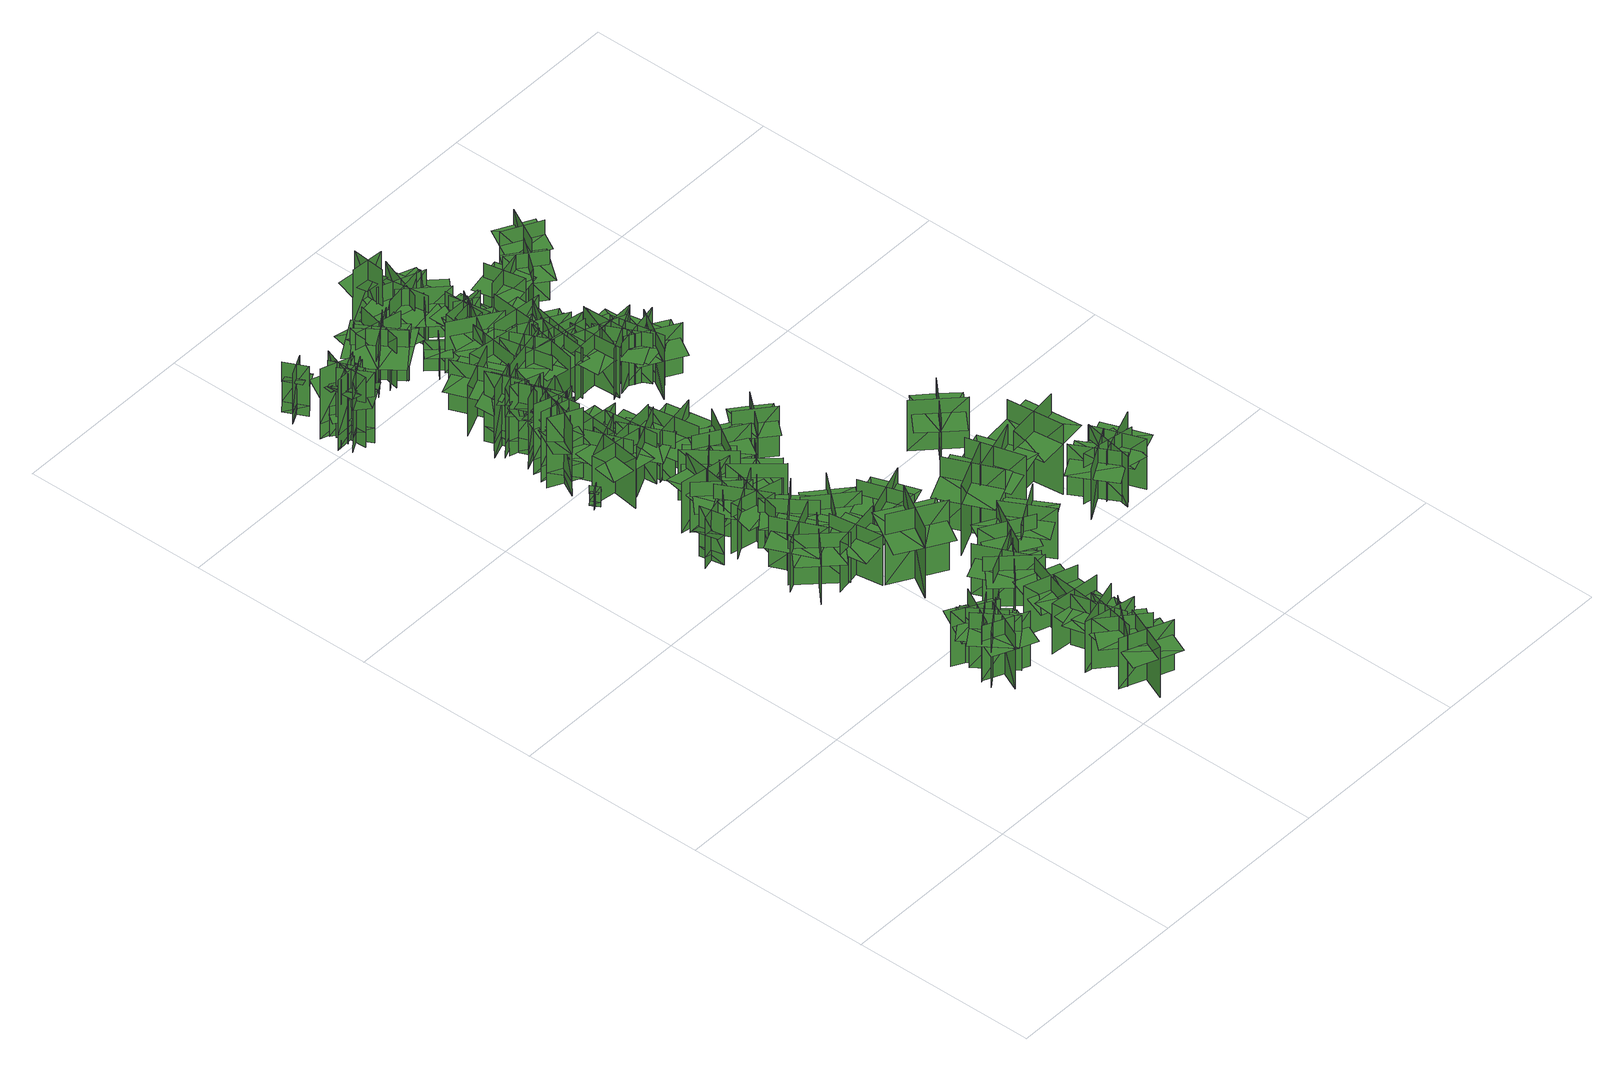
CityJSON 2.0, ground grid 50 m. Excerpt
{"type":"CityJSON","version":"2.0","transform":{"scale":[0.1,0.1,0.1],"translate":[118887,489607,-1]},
"CityObjects":{
"tree1":{"type":"SolitaryVegetationObject","geometry":[{"type":"MultiSurface","lod":"1","boundaries":[[[0,1,2]],[[0,2,3]],[[4,5,6]],[[4,6,7]],[[8,9,10]],[[8,10,11]],[[8,11,12]],[[8,12,13]]]}]},
"tree2":{"type":"SolitaryVegetationObject","geometry":[{"type":"MultiSurface","lod":"1","boundaries":[[[14,15,16]],[[14,16,17]],[[18,19,20]],[[18,20,21]],[[22,23,24]],[[22,24,25]],[[22,25,26]],[[22,26,27]]]}]},
"tree3":{"type":"SolitaryVegetationObject","geometry":[{"type":"MultiSurface","lod":"1","boundaries":[[[28,29,30]],[[28,30,31]],[[32,33,34]],[[32,34,35]],[[36,37,38]],[[36,38,39]],[[36,39,40]],[[36,40,41]]]}]},
"tree4":{"type":"SolitaryVegetationObject","geometry":[{"type":"MultiSurface","lod":"1","boundaries":[[[42,43,44]],[[42,44,45]],[[46,47,48]],[[46,48,49]],[[50,51,52]],[[50,52,53]],[[50,53,54]],[[50,54,55]]]}]},
"tree5":{"type":"SolitaryVegetationObject","geometry":[{"type":"MultiSurface","lod":"1","boundaries":[[[56,57,58]],[[56,58,59]],[[60,61,62]],[[60,62,63]],[[64,65,61]],[[64,61,60]],[[66,67,57]],[[66,57,56]],[[68,69,70]],[[68,70,71]],[[72,73,74]],[[72,74,75]]]}]},
"tree6":{"type":"SolitaryVegetationObject","geometry":[{"type":"MultiSurface","lod":"1","boundaries":[[[76,77,78]],[[76,78,79]],[[80,81,82]],[[80,82,83]],[[84,85,86]],[[84,86,87]],[[84,87,88]],[[84,88,89]]]}]},
"tree7":{"type":"SolitaryVegetationObject","geometry":[{"type":"MultiSurface","lod":"1","boundaries":[[[90,91,92]],[[90,92,93]],[[94,95,96]],[[94,96,97]],[[98,99,100]],[[98,100,101]],[[98,101,102]],[[98,102,103]]]}]},
"tree8":{"type":"SolitaryVegetationObject","geometry":[{"type":"MultiSurface","lod":"1","boundaries":[[[104,105,106]],[[104,106,107]],[[108,109,110]],[[108,110,111]],[[112,113,114]],[[112,114,115]],[[112,115,116]],[[112,116,117]]]}]},
"tree9":{"type":"SolitaryVegetationObject","geometry":[{"type":"MultiSurface","lod":"1","boundaries":[[[118,119,120]],[[118,120,121]],[[122,123,124]],[[122,124,125]],[[126,127,128]],[[126,128,129]],[[126,129,130]],[[126,130,131]]]}]},
"tree10":{"type":"SolitaryVegetationObject","geometry":[{"type":"MultiSurface","lod":"1","boundaries":[[[132,133,134]],[[132,134,135]],[[136,137,138]],[[136,138,139]],[[140,141,137]],[[140,137,136]],[[142,143,133]],[[142,133,132]],[[144,145,146]],[[144,146,147]],[[148,149,150]],[[148,150,151]]]}]},
"tree11":{"type":"SolitaryVegetationObject","geometry":[{"type":"MultiSurface","lod":"1","boundaries":[[[152,153,154]],[[152,154,155]],[[156,157,158]],[[156,158,159]],[[160,161,157]],[[160,157,156]],[[162,163,153]],[[162,153,152]],[[164,165,166]],[[164,166,167]],[[168,169,170]],[[168,170,171]]]}]},
"tree12":{"type":"SolitaryVegetationObject","geometry":[{"type":"MultiSurface","lod":"1","boundaries":[[[172,173,174]],[[172,174,175]],[[176,177,178]],[[176,178,179]],[[180,181,182]],[[180,182,183]],[[180,183,184]],[[180,184,185]]]}]},
"tree13":{"type":"SolitaryVegetationObject","geometry":[{"type":"MultiSurface","lod":"1","boundaries":[[[186,187,188]],[[186,188,189]],[[190,191,192]],[[190,192,193]],[[194,195,191]],[[194,191,190]],[[196,197,187]],[[196,187,186]],[[198,199,200]],[[198,200,201]],[[202,203,204]],[[202,204,205]]]}]},
"tree14":{"type":"SolitaryVegetationObject","geometry":[{"type":"MultiSurface","lod":"1","boundaries":[[[206,207,208]],[[206,208,209]],[[210,211,212]],[[210,212,213]],[[214,215,216]],[[214,216,217]],[[214,217,218]],[[214,218,219]]]}]},
"tree15":{"type":"SolitaryVegetationObject","geometry":[{"type":"MultiSurface","lod":"1","boundaries":[[[220,221,222]],[[220,222,223]],[[224,225,226]],[[224,226,227]],[[228,229,230]],[[228,230,231]],[[228,231,232]],[[228,232,233]]]}]},
"tree16":{"type":"SolitaryVegetationObject","geometry":[{"type":"MultiSurface","lod":"1","boundaries":[[[234,235,236]],[[234,236,237]],[[238,239,240]],[[238,240,241]],[[242,243,239]],[[242,239,238]],[[244,245,235]],[[244,235,234]],[[246,247,248]],[[246,248,249]],[[250,251,252]],[[250,252,253]]]}]},
"tree17":{"type":"SolitaryVegetationObject","geometry":[{"type":"MultiSurface","lod":"1","boundaries":[[[254,255,256]],[[254,256,257]],[[258,259,260]],[[258,260,261]],[[262,263,259]],[[262,259,258]],[[264,265,255]],[[264,255,254]],[[266,267,268]],[[266,268,269]],[[270,271,272]],[[270,272,273]]]}]},
"tree18":{"type":"SolitaryVegetationObject","geometry":[{"type":"MultiSurface","lod":"1","boundaries":[[[274,275,276]],[[274,276,277]],[[278,279,280]],[[278,280,281]],[[282,283,284]],[[282,284,285]],[[282,285,286]],[[282,286,287]]]}]},
"tree19":{"type":"SolitaryVegetationObject","geometry":[{"type":"MultiSurface","lod":"1","boundaries":[[[288,289,290]],[[288,290,291]],[[292,293,294]],[[292,294,295]],[[296,297,293]],[[296,293,292]],[[298,299,289]],[[298,289,288]],[[300,301,302]],[[300,302,303]],[[304,305,306]],[[304,306,307]]]}]},
"tree20":{"type":"SolitaryVegetationObject","geometry":[{"type":"MultiSurface","lod":"1","boundaries":[[[308,309,310]],[[308,310,311]],[[312,313,314]],[[312,314,315]],[[316,317,318]],[[316,318,319]],[[316,319,320]],[[316,320,321]]]}]},
"tree21":{"type":"SolitaryVegetationObject","geometry":[{"type":"MultiSurface","lod":"1","boundaries":[[[322,323,324]],[[322,324,325]],[[326,327,328]],[[326,328,329]],[[330,331,327]],[[330,327,326]],[[332,333,323]],[[332,323,322]],[[334,335,336]],[[334,336,337]],[[338,339,340]],[[338,340,341]]]}]},
"tree22":{"type":"SolitaryVegetationObject","geometry":[{"type":"MultiSurface","lod":"1","boundaries":[[[342,343,344]],[[342,344,345]],[[346,347,348]],[[346,348,349]],[[350,351,352]],[[350,352,353]],[[350,353,354]],[[350,354,355]]]}]},
"tree23":{"type":"SolitaryVegetationObject","geometry":[{"type":"MultiSurface","lod":"1","boundaries":[[[356,357,358]],[[356,358,359]],[[360,361,362]],[[360,362,363]],[[364,365,366]],[[364,366,367]],[[364,367,368]],[[364,368,369]]]}]},
"tree24":{"type":"SolitaryVegetationObject","geometry":[{"type":"MultiSurface","lod":"1","boundaries":[[[370,371,372]],[[370,372,373]],[[374,375,376]],[[374,376,377]],[[378,379,380]],[[378,380,381]],[[378,381,382]],[[378,382,383]]]}]},
"tree25":{"type":"SolitaryVegetationObject","geometry":[{"type":"MultiSurface","lod":"1","boundaries":[[[384,385,386]],[[384,386,387]],[[388,389,390]],[[388,390,391]],[[392,393,394]],[[392,394,395]],[[392,395,396]],[[392,396,397]]]}]},
"tree26":{"type":"SolitaryVegetationObject","geometry":[{"type":"MultiSurface","lod":"1","boundaries":[[[398,399,400]],[[398,400,401]],[[402,403,404]],[[402,404,405]],[[406,407,408]],[[406,408,409]],[[406,409,410]],[[406,410,411]]]}]},
"tree27":{"type":"SolitaryVegetationObject","geometry":[{"type":"MultiSurface","lod":"1","boundaries":[[[412,413,414]],[[412,414,415]],[[416,417,418]],[[416,418,419]],[[420,421,417]],[[420,417,416]],[[422,423,413]],[[422,413,412]],[[424,425,426]],[[424,426,427]],[[428,429,430]],[[428,430,431]]]}]},
"tree28":{"type":"SolitaryVegetationObject","geometry":[{"type":"MultiSurface","lod":"1","boundaries":[[[432,433,434]],[[432,434,435]],[[436,437,438]],[[436,438,439]],[[440,441,442]],[[440,442,443]],[[440,443,444]],[[440,444,445]]]}]},
"tree29":{"type":"SolitaryVegetationObject","geometry":[{"type":"MultiSurface","lod":"1","boundaries":[[[446,447,448]],[[446,448,449]],[[450,451,452]],[[450,452,453]],[[454,455,456]],[[454,456,457]],[[454,457,458]],[[454,458,459]]]}]},
"tree30":{"type":"SolitaryVegetationObject","geometry":[{"type":"MultiSurface","lod":"1","boundaries":[[[460,461,462]],[[460,462,463]],[[464,465,466]],[[464,466,467]],[[468,469,470]],[[468,470,471]],[[468,471,472]],[[468,472,473]]]}]},
"tree31":{"type":"SolitaryVegetationObject","geometry":[{"type":"MultiSurface","lod":"1","boundaries":[[[474,475,476]],[[474,476,477]],[[478,479,480]],[[478,480,481]],[[482,483,479]],[[482,479,478]],[[484,485,475]],[[484,475,474]],[[486,487,488]],[[486,488,489]],[[490,491,492]],[[490,492,493]]]}]},
"tree32":{"type":"SolitaryVegetationObject","geometry":[{"type":"MultiSurface","lod":"1","boundaries":[[[494,495,496]],[[494,496,497]],[[498,499,500]],[[498,500,501]],[[502,503,504]],[[502,504,505]],[[502,505,506]],[[502,506,507]]]}]},
"tree33":{"type":"SolitaryVegetationObject","geometry":[{"type":"MultiSurface","lod":"1","boundaries":[[[508,509,510]],[[508,510,511]],[[512,513,514]],[[512,514,515]],[[516,517,518]],[[516,518,519]],[[516,519,520]],[[516,520,521]]]}]},
"tree34":{"type":"SolitaryVegetationObject","geometry":[{"type":"MultiSurface","lod":"1","boundaries":[[[522,523,524]],[[522,524,525]],[[526,527,528]],[[526,528,529]],[[530,531,532]],[[530,532,533]],[[530,533,534]],[[530,534,535]]]}]},
"tree35":{"type":"SolitaryVegetationObject","geometry":[{"type":"MultiSurface","lod":"1","boundaries":[[[536,537,538]],[[536,538,539]],[[540,541,542]],[[540,542,543]],[[544,545,546]],[[544,546,547]],[[544,547,548]],[[544,548,549]]]}]},
"tree36":{"type":"SolitaryVegetationObject","geometry":[{"type":"MultiSurface","lod":"1","boundaries":[[[550,551,552]],[[550,552,553]],[[554,555,556]],[[554,556,557]],[[558,559,555]],[[558,555,554]],[[560,561,551]],[[560,551,550]],[[562,563,564]],[[562,564,565]],[[566,567,568]],[[566,568,569]]]}]},
"tree37":{"type":"SolitaryVegetationObject","geometry":[{"type":"MultiSurface","lod":"1","boundaries":[[[570,571,572]],[[570,572,573]],[[574,575,576]],[[574,576,577]],[[578,579,575]],[[578,575,574]],[[580,581,571]],[[580,571,570]],[[582,583,584]],[[582,584,585]],[[586,587,588]],[[586,588,589]]]}]},
"tree38":{"type":"SolitaryVegetationObject","geometry":[{"type":"MultiSurface","lod":"1","boundaries":[[[590,591,592]],[[590,592,593]],[[594,595,596]],[[594,596,597]],[[598,599,600]],[[598,600,601]],[[598,601,602]],[[598,602,603]]]}]},
"tree39":{"type":"SolitaryVegetationObject","geometry":[{"type":"MultiSurface","lod":"1","boundaries":[[[604,605,606]],[[604,606,607]],[[608,609,610]],[[608,610,611]],[[612,613,609]],[[612,609,608]],[[614,615,605]],[[614,605,604]],[[616,617,618]],[[616,618,619]],[[620,621,622]],[[620,622,623]]]}]},
"tree40":{"type":"SolitaryVegetationObject","geometry":[{"type":"MultiSurface","lod":"1","boundaries":[[[624,625,626]],[[624,626,627]],[[628,629,630]],[[628,630,631]],[[632,633,629]],[[632,629,628]],[[634,635,625]],[[634,625,624]],[[636,637,638]],[[636,638,639]],[[640,641,642]],[[640,642,643]]]}]},
"tree41":{"type":"SolitaryVegetationObject","geometry":[{"type":"MultiSurface","lod":"1","boundaries":[[[644,645,646]],[[644,646,647]],[[648,649,650]],[[648,650,651]],[[652,653,649]],[[652,649,648]],[[654,655,645]],[[654,645,644]],[[656,657,658]],[[656,658,659]],[[660,661,662]],[[660,662,663]]]}]},
"tree42":{"type":"SolitaryVegetationObject","geometry":[{"type":"MultiSurface","lod":"1","boundaries":[[[664,665,666]],[[664,666,667]],[[668,669,670]],[[668,670,671]],[[672,673,669]],[[672,669,668]],[[674,675,665]],[[674,665,664]],[[676,677,678]],[[676,678,679]],[[680,681,682]],[[680,682,683]]]}]},
"tree43":{"type":"SolitaryVegetationObject","geometry":[{"type":"MultiSurface","lod":"1","boundaries":[[[684,685,686]],[[684,686,687]],[[688,689,690]],[[688,690,691]],[[692,693,689]],[[692,689,688]],[[694,695,685]],[[694,685,684]],[[696,697,698]],[[696,698,699]],[[700,701,702]],[[700,702,703]]]}]},
"tree44":{"type":"SolitaryVegetationObject","geometry":[{"type":"MultiSurface","lod":"1","boundaries":[[[704,705,706]],[[704,706,707]],[[708,709,710]],[[708,710,711]],[[712,713,714]],[[712,714,715]],[[712,715,716]],[[712,716,717]]]}]},
"tree45":{"type":"SolitaryVegetationObject","geometry":[{"type":"MultiSurface","lod":"1","boundaries":[[[718,719,720]],[[718,720,721]],[[722,723,724]],[[722,724,725]],[[726,727,728]],[[726,728,729]],[[726,729,730]],[[726,730,731]]]}]},
"tree46":{"type":"SolitaryVegetationObject","geometry":[{"type":"MultiSurface","lod":"1","boundaries":[[[732,733,734]],[[732,734,735]],[[736,737,738]],[[736,738,739]],[[740,741,742]],[[740,742,743]],[[740,743,744]],[[740,744,745]]]}]},
"tree47":{"type":"SolitaryVegetationObject","geometry":[{"type":"MultiSurface","lod":"1","boundaries":[[[746,747,748]],[[746,748,749]],[[750,751,752]],[[750,752,753]],[[754,755,756]],[[754,756,757]],[[754,757,758]],[[754,758,759]]]}]},
"tree48":{"type":"SolitaryVegetationObject","geometry":[{"type":"MultiSurface","lod":"1","boundaries":[[[760,761,762]],[[760,762,763]],[[764,765,766]],[[764,766,767]],[[768,769,770]],[[768,770,771]],[[768,771,772]],[[768,772,773]]]}]},
"tree49":{"type":"SolitaryVegetationObject","geometry":[{"type":"MultiSurface","lod":"1","boundaries":[[[774,775,776]],[[774,776,777]],[[778,779,780]],[[778,780,781]],[[782,783,784]],[[782,784,785]],[[782,785,786]],[[782,786,787]]]}]},
"tree50":{"type":"SolitaryVegetationObject","geometry":[{"type":"MultiSurface","lod":"1","boundaries":[[[788,789,790]],[[788,790,791]],[[792,793,794]],[[792,794,795]],[[796,797,798]],[[796,798,799]],[[796,799,800]],[[796,800,801]]]}]},
"tree51":{"type":"SolitaryVegetationObject","geometry":[{"type":"MultiSurface","lod":"1","boundaries":[[[802,803,804]],[[802,804,805]],[[806,807,808]],[[806,808,809]],[[810,811,812]],[[810,812,813]],[[810,813,814]],[[810,814,815]]]}]},
"tree52":{"type":"SolitaryVegetationObject","geometry":[{"type":"MultiSurface","lod":"1","boundaries":[[[816,817,818]],[[816,818,819]],[[820,821,822]],[[820,822,823]],[[824,825,826]],[[824,826,827]],[[824,827,828]],[[824,828,829]]]}]},
"tree53":{"type":"SolitaryVegetationObject","geometry":[{"type":"MultiSurface","lod":"1","boundaries":[[[830,831,832]],[[830,832,833]],[[834,835,836]],[[834,836,837]],[[838,839,840]],[[838,840,841]],[[838,841,842]],[[838,842,843]]]}]},
"tree54":{"type":"SolitaryVegetationObject","geometry":[{"type":"MultiSurface","lod":"1","boundaries":[[[844,845,846]],[[844,846,847]],[[848,849,850]],[[848,850,851]],[[852,853,854]],[[852,854,855]],[[852,855,856]],[[852,856,857]]]}]},
"tree55":{"type":"SolitaryVegetationObject","geometry":[{"type":"MultiSurface","lod":"1","boundaries":[[[858,859,860]],[[858,860,861]],[[862,863,864]],[[862,864,865]],[[866,867,868]],[[866,868,869]],[[866,869,870]],[[866,870,871]]]}]},
"tree56":{"type":"SolitaryVegetationObject","geometry":[{"type":"MultiSurface","lod":"1","boundaries":[[[872,873,874]],[[872,874,875]],[[876,877,878]],[[876,878,879]],[[880,881,882]],[[880,882,883]],[[880,883,884]],[[880,884,885]]]}]},
"tree57":{"type":"SolitaryVegetationObject","geometry":[{"type":"MultiSurface","lod":"1","boundaries":[[[886,887,888]],[[886,888,889]],[[890,891,892]],[[890,892,893]],[[894,895,896]],[[894,896,897]],[[894,897,898]],[[894,898,899]]]}]},
"tree58":{"type":"SolitaryVegetationObject","geometry":[{"type":"MultiSurface","lod":"1","boundaries":[[[900,901,902]],[[900,902,903]],[[904,905,906]],[[904,906,907]],[[908,909,910]],[[908,910,911]],[[908,911,912]],[[908,912,913]]]}]},
"tree59":{"type":"SolitaryVegetationObject","geometry":[{"type":"MultiSurface","lod":"1","boundaries":[[[914,915,916]],[[914,916,917]],[[918,919,920]],[[918,920,921]],[[922,923,924]],[[922,924,925]],[[922,925,926]],[[922,926,927]]]}]},
"tree60":{"type":"SolitaryVegetationObject","geometry":[{"type":"MultiSurface","lod":"1","boundaries":[[[928,929,930]],[[928,930,931]],[[932,933,934]],[[932,934,935]],[[936,937,938]],[[936,938,939]],[[936,939,940]],[[936,940,941]]]}]},
"tree61":{"type":"SolitaryVegetationObject","geometry":[{"type":"MultiSurface","lod":"1","boundaries":[[[942,943,944]],[[942,944,945]],[[946,947,948]],[[946,948,949]],[[950,951,952]],[[950,952,953]],[[950,953,954]],[[950,954,955]]]}]},
"tree62":{"type":"SolitaryVegetationObject","geometry":[{"type":"MultiSurface","lod":"1","boundaries":[[[956,957,958]],[[956,958,959]],[[960,961,962]],[[960,962,963]],[[964,965,966]],[[964,966,967]],[[964,967,968]],[[964,968,969]]]}]},
"tree63":{"type":"SolitaryVegetationObject","geometry":[{"type":"MultiSurface","lod":"1","boundaries":[[[970,971,972]],[[970,972,973]],[[974,975,976]],[[974,976,977]],[[978,979,980]],[[978,980,981]],[[978,981,982]],[[978,982,983]]]}]},
"tree64":{"type":"SolitaryVegetationObject","geometry":[{"type":"MultiSurface","lod":"1","boundaries":[[[984,985,986]],[[984,986,987]],[[988,989,990]],[[988,990,991]],[[992,993,994]],[[992,994,995]],[[992,995,996]],[[992,996,997]]]}]},
"tree65":{"type":"SolitaryVegetationObject","geometry":[{"type":"MultiSurface","lod":"1","boundaries":[[[998,999,1000]],[[998,1000,1001]],[[1002,1003,1004]],[[1002,1004,1005]],[[1006,1007,1008]],[[1006,1008,1009]],[[1006,1009,1010]],[[1006,1010,1011]]]}]},
"tree66":{"type":"SolitaryVegetationObject","geometry":[{"type":"MultiSurface","lod":"1","boundaries":[[[1012,1013,1014]],[[1012,1014,1015]],[[1016,1017,1018]],[[1016,1018,1019]],[[1020,1021,1022]],[[1020,1022,1023]],[[1020,1023,1024]],[[1020,1024,1025]]]}]},
"tree67":{"type":"SolitaryVegetationObject","geometry":[{"type":"MultiSurface","lod":"1","boundaries":[[[1026,1027,1028]],[[1026,1028,1029]],[[1030,1031,1032]],[[1030,1032,1033]],[[1034,1035,1031]],[[1034,1031,1030]],[[1036,1037,1027]],[[1036,1027,1026]],[[1038,1039,1040]],[[1038,1040,1041]],[[1042,1043,1044]],[[1042,1044,1045]]]}]},
"tree68":{"type":"SolitaryVegetationObject","geometry":[{"type":"MultiSurface","lod":"1","boundaries":[[[1046,1047,1048]],[[1046,1048,1049]],[[1050,1051,1052]],[[1050,1052,1053]],[[1054,1055,1056]],[[1054,1056,1057]],[[1054,1057,1058]],[[1054,1058,1059]]]}]},
"tree69":{"type":"SolitaryVegetationObject","geometry":[{"type":"MultiSurface","lod":"1","boundaries":[[[1060,1061,1062]],[[1060,1062,1063]],[[1064,1065,1066]],[[1064,1066,1067]],[[1068,1069,1070]],[[1068,1070,1071]],[[1068,1071,1072]],[[1068,1072,1073]]]}]},
"tree70":{"type":"SolitaryVegetationObject","geometry":[{"type":"MultiSurface","lod":"1","boundaries":[[[1074,1075,1076]],[[1074,1076,1077]],[[1078,1079,1080]],[[1078,1080,1081]],[[1082,1083,1084]],[[1082,1084,1085]],[[1082,1085,1086]],[[1082,1086,1087]]]}]},
"tree71":{"type":"SolitaryVegetationObject","geometry":[{"type":"MultiSurface","lod":"1","boundaries":[[[1088,1089,1090]],[[1088,1090,1091]],[[1092,1093,1094]],[[1092,1094,1095]],[[1096,1097,1098]],[[1096,1098,1099]],[[1096,1099,1100]],[[1096,1100,1101]]]}]},
"tree72":{"type":"SolitaryVegetationObject","geometry":[{"type":"MultiSurface","lod":"1","boundaries":[[[1102,1103,1104]],[[1102,1104,1105]],[[1106,1107,1108]],[[1106,1108,1109]],[[1110,1111,1112]],[[1110,1112,1113]],[[1110,1113,1114]],[[1110,1114,1115]]]}]},
"tree73":{"type":"SolitaryVegetationObject","geometry":[{"type":"MultiSurface","lod":"1","boundaries":[[[1116,1117,1118]],[[1116,1118,1119]],[[1120,1121,1122]],[[1120,1122,1123]],[[1124,1125,1126]],[[1124,1126,1127]],[[1124,1127,1128]],[[1124,1128,1129]]]}]},
"tree74":{"type":"SolitaryVegetationObject","geometry":[{"type":"MultiSurface","lod":"1","boundaries":[[[1130,1131,1132]],[[1130,1132,1133]],[[1134,1135,1136]],[[1134,1136,1137]],[[1138,1139,1140]],[[1138,1140,1141]],[[1138,1141,1142]],[[1138,1142,1143]]]}]},
"tree75":{"type":"SolitaryVegetationObject","geometry":[{"type":"MultiSurface","lod":"1","boundaries":[[[1144,1145,1146]],[[1144,1146,1147]],[[1148,1149,1150]],[[1148,1150,1151]],[[1152,1153,1154]],[[1152,1154,1155]],[[1152,1155,1156]],[[1152,1156,1157]]]}]},
"tree76":{"type":"SolitaryVegetationObject","geometry":[{"type":"MultiSurface","lod":"1","boundaries":[[[1158,1159,1160]],[[1158,1160,1161]],[[1162,1163,1164]],[[1162,1164,1165]],[[1166,1167,1163]],[[1166,1163,1162]],[[1168,1169,1159]],[[1168,1159,1158]],[[1170,1171,1172]],[[1170,1172,1173]],[[1174,1175,1176]],[[1174,1176,1177]]]}]},
"tree77":{"type":"SolitaryVegetationObject","geometry":[{"type":"MultiSurface","lod":"1","boundaries":[[[1178,1179,1180]],[[1178,1180,1181]],[[1182,1183,1184]],[[1182,1184,1185]],[[1186,1187,1188]],[[1186,1188,1189]],[[1186,1189,1190]],[[1186,1190,1191]]]}]},
"tree78":{"type":"SolitaryVegetationObject","geometry":[{"type":"MultiSurface","lod":"1","boundaries":[[[1192,1193,1194]],[[1192,1194,1195]],[[1196,1197,1198]],[[1196,1198,1199]],[[1200,1201,1202]],[[1200,1202,1203]],[[1200,1203,1204]],[[1200,1204,1205]]]}]},
"tree79":{"type":"SolitaryVegetationObject","geometry":[{"type":"MultiSurface","lod":"1","boundaries":[[[1206,1207,1208]],[[1206,1208,1209]],[[1210,1211,1212]],[[1210,1212,1213]],[[1214,1215,1216]],[[1214,1216,1217]],[[1214,1217,1218]],[[1214,1218,1219]]]}]},
"tree80":{"type":"SolitaryVegetationObject","geometry":[{"type":"MultiSurface","lod":"1","boundaries":[[[1220,1221,1222]],[[1220,1222,1223]],[[1224,1225,1226]],[[1224,1226,1227]],[[1228,1229,1230]],[[1228,1230,1231]],[[1228,1231,1232]],[[1228,1232,1233]]]}]},
"tree81":{"type":"SolitaryVegetationObject","geometry":[{"type":"MultiSurface","lod":"1","boundaries":[[[1234,1235,1236]],[[1234,1236,1237]],[[1238,1239,1240]],[[1238,1240,1241]],[[1242,1243,1244]],[[1242,1244,1245]],[[1242,1245,1246]],[[1242,1246,1247]]]}]},
"tree82":{"type":"SolitaryVegetationObject","geometry":[{"type":"MultiSurface","lod":"1","boundaries":[[[1248,1249,1250]],[[1248,1250,1251]],[[1252,1253,1254]],[[1252,1254,1255]],[[1256,1257,1258]],[[1256,1258,1259]],[[1256,1259,1260]],[[1256,1260,1261]]]}]},
"tree83":{"type":"SolitaryVegetationObject","geometry":[{"type":"MultiSurface","lod":"1","boundaries":[[[1262,1263,1264]],[[1262,1264,1265]],[[1266,1267,1268]],[[1266,1268,1269]],[[1270,1271,1272]],[[1270,1272,1273]],[[1270,1273,1274]],[[1270,1274,1275]]]}]},
"tree84":{"type":"SolitaryVegetationObject","geometry":[{"type":"MultiSurface","lod":"1","boundaries":[[[1276,1277,1278]],[[1276,1278,1279]],[[1280,1281,1282]],[[1280,1282,1283]],[[1284,1285,1286]],[[1284,1286,1287]],[[1284,1287,1288]],[[1284,1288,1289]]]}]},
"tree85":{"type":"SolitaryVegetationObject","geometry":[{"type":"MultiSurface","lod":"1","boundaries":[[[1290,1291,1292]],[[1290,1292,1293]],[[1294,1295,1296]],[[1294,1296,1297]],[[1298,1299,1300]],[[1298,1300,1301]],[[1298,1301,1302]],[[1298,1302,1303]]]}]},
"tree86":{"type":"SolitaryVegetationObject","geometry":[{"type":"MultiSurface","lod":"1","boundaries":[[[1304,1305,1306]],[[1304,1306,1307]],[[1308,1309,1310]],[[1308,1310,1311]],[[1312,1313,1314]],[[1312,1314,1315]],[[1312,1315,1316]],[[1312,1316,1317]]]}]},
"tree87":{"type":"SolitaryVegetationObject","geometry":[{"type":"MultiSurface","lod":"1","boundaries":[[[1318,1319,1320]],[[1318,1320,1321]],[[1322,1323,1324]],[[1322,1324,1325]],[[1326,1327,1328]],[[1326,1328,1329]],[[1326,1329,1330]],[[1326,1330,1331]]]}]},
"tree88":{"type":"SolitaryVegetationObject","geometry":[{"type":"MultiSurface","lod":"1","boundaries":[[[1332,1333,1334]],[[1332,1334,1335]],[[1336,1337,1338]],[[1336,1338,1339]],[[1340,1341,1342]],[[1340,1342,1343]],[[1340,1343,1344]],[[1340,1344,1345]]]}]},
"tree89":{"type":"SolitaryVegetationObject","geometry":[{"type":"MultiSurface","lod":"1","boundaries":[[[1346,1347,1348]],[[1346,1348,1349]],[[1350,1351,1352]],[[1350,1352,1353]],[[1354,1355,1356]],[[1354,1356,1357]],[[1354,1357,1358]],[[1354,1358,1359]]]}]},
"tree90":{"type":"SolitaryVegetationObject","geometry":[{"type":"MultiSurface","lod":"1","boundaries":[[[1360,1361,1362]],[[1360,1362,1363]],[[1364,1365,1366]],[[1364,1366,1367]],[[1368,1369,1370]],[[1368,1370,1371]],[[1368,1371,1372]],[[1368,1372,1373]]]}]},
"tree91":{"type":"SolitaryVegetationObject","geometry":[{"type":"MultiSurface","lod":"1","boundaries":[[[1374,1375,1376]],[[1374,1376,1377]],[[1378,1379,1380]],[[1378,1380,1381]],[[1382,1383,1384]],[[1382,1384,1385]],[[1382,1385,1386]],[[1382,1386,1387]]]}]},
"tree92":{"type":"SolitaryVegetationObject","geometry":[{"type":"MultiSurface","lod":"1","boundaries":[[[1388,1389,1390]],[[1388,1390,1391]],[[1392,1393,1394]],[[1392,1394,1395]],[[1396,1397,1398]],[[1396,1398,1399]],[[1396,1399,1400]],[[1396,1400,1401]]]}]},
"tree93":{"type":"SolitaryVegetationObject","geometry":[{"type":"MultiSurface","lod":"1","boundaries":[[[1402,1403,1404]],[[1402,1404,1405]],[[1406,1407,1408]],[[1406,1408,1409]],[[1410,1411,1412]],[[1410,1412,1413]],[[1410,1413,1414]],[[1410,1414,1415]]]}]}
},
"vertices":[
[357,365,20],[469,315,20],[469,315,189],[357,365,189],[386,289,20],[436,400,20],[436,400,189],[386,289,189],[386,289,142],[442,264,142],[491,375,142],[436,400,142],[380,425,142],[330,314,142],
[451,403,22],[352,332,22],[352,332,192],[451,403,192],[371,416,22],[442,317,22],[442,317,192],[371,416,192],[371,416,144],[321,381,144],[392,282,144],[442,317,144],[491,353,144],[420,452,144],
[439,353,21],[368,452,21],[368,452,190],[439,353,190],[452,433,21],[353,362,21],[353,362,190],[452,433,190],[452,433,143],[417,483,143],[318,412,143],[353,362,143],[389,313,143],[488,384,143],
[455,394,20],[348,452,20],[348,452,190],[455,394,190],[433,472,20],[374,365,20],[374,365,190],[433,472,190],[433,472,142],[379,501,142],[321,394,142],[374,365,142],[427,336,142],[486,442,142],
[283,1080,45],[268,1143,45],[269,1143,167],[284,1080,167],[309,1122,46],[246,1106,46],[246,1106,167],[309,1121,167],[309,1121,13],[246,1106,13],[284,1080,13],[269,1143,13],[284,1080,105],[269,1143,105],[237,1135,117],[252,1072,117],[271,1134,124],[283,1087,124],[307,1093,131],[295,1140,131],
[639,152,15],[584,20,15],[584,20,170],[639,152,170],[545,112,15],[677,57,15],[677,57,170],[545,112,170],[550,110,127],[526,52,127],[648,2,127],[672,60,127],[696,117,127],[574,168,127],
[426,820,13],[326,923,13],[326,923,168],[426,820,168],[426,923,13],[324,822,13],[324,822,168],[426,923,168],[422,919,125],[378,963,125],[284,871,125],[328,827,125],[372,782,125],[465,874,125],
[441,963,14],[310,904,14],[310,904,169],[441,963,169],[345,998,14],[404,868,14],[404,868,169],[345,998,169],[347,993,126],[290,967,126],[344,847,126],[401,873,126],[458,899,126],[404,1019,126],
[563,101,16],[655,210,16],[655,210,171],[563,101,171],[664,110,16],[555,203,16],[555,203,171],[664,110,171],[660,114,128],[701,162,128],[600,247,128],[560,199,128],[519,151,128],[620,66,128],
[53,2059,59],[57,1969,59],[56,1969,230],[52,2059,230],[7,2009,60],[97,2013,60],[97,2014,230],[7,2010,230],[7,2010,14],[97,2014,14],[52,2059,14],[56,1969,14],[52,2059,142],[56,1969,142],[102,1971,159],[99,2061,159],[56,1981,169],[52,2049,169],[18,2047,179],[21,1979,179],
[229,1440,38],[241,1417,38],[241,1417,87],[228,1440,87],[223,1421,38],[246,1434,38],[246,1434,87],[223,1421,87],[223,1421,25],[246,1434,25],[228,1440,25],[241,1417,25],[228,1440,62],[241,1417,62],[252,1424,67],[240,1446,67],[239,1420,70],[230,1437,70],[221,1432,72],[231,1415,72],
[537,207,16],[677,178,16],[677,178,171],[537,207,171],[594,122,16],[623,262,16],[623,262,171],[594,122,171],[595,128,128],[657,115,128],[683,244,128],[622,257,128],[560,269,128],[534,140,128],
[103,2022,59],[24,1979,59],[23,1980,230],[102,2024,230],[38,2042,60],[81,1962,60],[82,1963,230],[38,2042,230],[38,2042,14],[82,1963,14],[102,2024,14],[23,1980,14],[103,2023,143],[23,1980,143],[45,1939,159],[125,1982,159],[34,1986,169],[93,2019,169],[77,2049,179],[17,2016,179],
[32,2056,13],[86,2018,13],[86,2018,106],[32,2056,106],[39,2012,13],[77,2067,13],[77,2067,106],[39,2012,106],[39,2012,80],[66,1993,80],[104,2048,80],[77,2067,80],[50,2086,80],[12,2031,80],
[628,157,16],[589,295,16],[589,295,171],[628,157,171],[677,247,16],[539,208,16],[539,208,171],[677,247,171],[671,246,128],[654,306,128],[528,270,128],[545,209,128],[562,149,128],[689,186,128],
[11,2068,59],[96,2038,59],[95,2037,230],[10,2067,230],[39,2006,60],[70,2092,60],[69,2092,230],[39,2007,230],[39,2007,14],[69,2092,14],[10,2067,14],[95,2037,14],[10,2068,142],[96,2037,142],[111,2081,159],[26,2111,159],[84,2041,169],[20,2064,169],[8,2031,179],[72,2009,179],
[45,2074,59],[82,1991,59],[80,1990,230],[44,2073,230],[20,2010,60],[103,2046,60],[103,2047,230],[20,2011,230],[20,2011,14],[103,2047,14],[44,2073,14],[80,1990,14],[44,2073,142],[81,1990,142],[123,2009,159],[87,2092,159],[76,2002,169],[48,2064,169],[17,2050,179],[44,1988,179],
[600,226,16],[614,369,16],[614,369,171],[600,226,171],[678,292,16],[536,306,16],[536,306,171],[678,292,171],[673,292,128],[679,355,128],[548,368,128],[542,305,128],[535,243,128],[666,230,128],
[26,2195,45],[55,2137,45],[54,2137,167],[25,2195,167],[10,2149,45],[68,2177,45],[68,2178,167],[10,2150,167],[10,2150,13],[68,2178,13],[25,2195,13],[54,2137,13],[26,2195,104],[54,2137,104],[84,2151,116],[56,2210,116],[50,2145,124],[29,2188,124],[7,2178,130],[28,2134,130],
[528,840,12],[386,818,12],[386,818,167],[528,840,167],[444,900,12],[466,758,12],[466,758,167],[444,900,167],[445,894,124],[383,885,124],[403,754,124],[465,764,124],[527,773,124],[507,904,124],
[231,1496,65],[271,1577,65],[273,1576,236],[232,1495,236],[296,1517,66],[215,1557,66],[215,1557,236],[296,1516,236],[296,1516,20],[215,1557,20],[232,1495,20],[273,1576,20],[232,1495,148],[272,1576,148],[231,1597,165],[190,1516,165],[267,1565,175],[237,1504,175],[268,1489,185],[298,1550,185],
[449,1141,9],[323,1073,9],[323,1073,164],[449,1141,164],[351,1170,9],[419,1044,9],[419,1044,164],[351,1170,164],[354,1165,121],[299,1135,121],[361,1019,121],[416,1049,121],[471,1078,121],[409,1194,121],
[675,347,16],[540,395,16],[540,395,171],[675,347,171],[631,439,16],[583,304,16],[583,304,171],[631,439,171],[629,433,128],[570,454,128],[526,330,128],[585,310,128],[644,289,128],[688,413,128],
[379,1008,10],[413,1147,10],[413,1147,165],[379,1008,165],[466,1062,10],[327,1096,10],[327,1096,165],[466,1062,165],[460,1063,122],[475,1124,122],[348,1156,122],[332,1095,122],[317,1034,122],[445,1003,122],
[424,1215,8],[322,1114,8],[322,1114,163],[424,1215,163],[322,1215,8],[422,1113,8],[422,1113,163],[322,1215,163],[326,1211,120],[281,1167,120],[373,1073,120],[418,1117,120],[463,1161,120],[370,1254,120],
[364,958,12],[478,1045,12],[478,1045,167],[364,958,167],[465,945,12],[379,1059,12],[379,1059,167],[465,945,167],[462,950,124],[512,987,124],[432,1092,124],[382,1055,124],[332,1017,124],[412,912,124],
[88,2077,47],[119,2021,47],[118,2020,169],[87,2077,169],[74,2030,47],[131,2062,47],[130,2062,169],[74,2031,169],[74,2031,15],[130,2062,15],[87,2077,15],[118,2020,15],[87,2077,106],[119,2020,106],[148,2036,118],[116,2093,118],[114,2028,126],[90,2070,126],[69,2058,132],[93,2016,132],
[382,1422,13],[241,1442,13],[241,1442,168],[382,1422,168],[320,1503,13],[300,1361,13],[300,1361,168],[320,1503,168],[319,1497,125],[257,1506,125],[239,1376,125],[301,1367,125],[363,1358,125],[381,1488,125],
[308,1230,7],[450,1206,7],[450,1206,163],[308,1230,163],[369,1147,7],[392,1288,7],[392,1288,163],[369,1147,163],[370,1153,119],[431,1142,119],[453,1272,119],[391,1282,119],[330,1293,119],[308,1163,119],
[658,530,16],[553,432,16],[553,432,171],[658,530,171],[555,532,16],[654,428,16],[654,428,171],[555,532,171],[559,528,128],[514,485,128],[604,389,128],[650,432,128],[695,475,128],[605,571,128],
[232,1589,55],[319,1566,55],[319,1565,225],[231,1588,225],[266,1530,55],[289,1617,55],[288,1617,225],[265,1530,225],[265,1530,10],[288,1617,10],[231,1588,10],[319,1565,10],[231,1588,138],[319,1565,138],[331,1610,154],[243,1633,154],[307,1568,165],[241,1585,165],[233,1552,174],[298,1535,174],
[574,582,15],[632,451,15],[632,451,171],[574,582,171],[538,486,15],[669,544,15],[669,544,171],[538,486,171],[543,489,128],[569,431,128],[689,485,128],[664,542,128],[638,599,128],[518,546,128],
[249,1445,11],[381,1499,11],[381,1499,167],[249,1445,167],[343,1406,11],[290,1539,11],[290,1539,167],[343,1406,167],[341,1412,123],[399,1435,123],[350,1557,123],[292,1534,123],[234,1510,123],[283,1388,123],
[476,759,7],[610,680,7],[610,680,223],[476,759,223],[501,659,7],[580,792,7],[580,792,223],[501,659,223],[501,659,162],[568,619,162],[647,752,162],[580,792,162],[514,831,162],[435,698,162],
[113,2075,13],[178,2065,13],[178,2065,106],[113,2075,106],[139,2039,13],[149,2105,13],[149,2105,106],[139,2039,106],[139,2039,80],[172,2034,80],[181,2100,80],[149,2105,80],[116,2110,80],[106,2044,80],
[300,1647,54],[271,1561,54],[270,1562,225],[299,1648,225],[238,1617,55],[324,1588,55],[325,1589,225],[239,1618,225],[239,1618,9],[325,1589,9],[299,1648,9],[270,1562,9],[299,1648,138],[270,1562,138],[314,1547,154],[343,1633,154],[274,1573,164],[295,1638,164],[263,1649,174],[242,1584,174],
[255,1582,55],[345,1594,55],[345,1593,225],[255,1580,225],[310,1540,55],[297,1630,55],[296,1630,225],[309,1540,225],[309,1540,10],[296,1630,10],[255,1580,10],[345,1593,10],[255,1581,138],[345,1593,138],[339,1639,154],[249,1626,154],[333,1591,164],[266,1582,164],[271,1548,174],[338,1557,174],
[546,996,11],[452,888,11],[452,888,166],[546,996,166],[444,988,11],[552,894,11],[552,894,166],[444,988,166],[449,984,123],[407,937,123],[507,851,123],[548,898,123],[589,945,123],[490,1032,123],
[316,1585,54],[286,1671,54],[288,1671,225],[318,1586,225],[346,1647,55],[261,1617,55],[261,1616,225],[347,1646,225],[347,1646,9],[261,1616,9],[318,1586,9],[288,1671,9],[317,1586,137],[287,1671,137],[244,1656,154],[274,1570,154],[291,1659,164],[314,1595,164],[347,1607,174],[324,1671,174],
[223,1723,55],[308,1755,55],[309,1753,226],[224,1722,226],[285,1694,56],[254,1779,56],[253,1779,226],[285,1694,226],[285,1694,10],[253,1779,10],[224,1722,10],[309,1753,10],[224,1722,138],[308,1754,138],[292,1797,155],[207,1766,155],[297,1750,165],[233,1725,165],[245,1693,174],[309,1717,174],
[278,1644,54],[306,1730,54],[307,1730,224],[279,1643,224],[339,1675,54],[253,1703,54],[253,1702,224],[339,1674,224],[339,1674,9],[253,1702,9],[279,1643,9],[307,1730,9],[279,1643,137],[307,1730,137],[263,1744,154],[235,1658,154],[303,1718,164],[282,1653,164],[315,1643,173],[336,1707,173],
[272,1703,54],[307,1619,54],[306,1619,224],[271,1702,224],[246,1639,54],[329,1675,54],[329,1675,224],[246,1640,224],[246,1640,9],[329,1675,9],[271,1702,9],[306,1619,9],[271,1702,137],[306,1619,137],[349,1637,154],[314,1720,154],[301,1630,164],[275,1693,164],[243,1679,173],[270,1617,173],
[324,1736,55],[240,1703,55],[239,1704,225],[323,1738,225],[261,1764,55],[295,1679,55],[295,1680,225],[262,1764,225],[262,1764,10],[295,1680,10],[323,1738,10],[239,1704,10],[323,1737,138],[239,1703,138],[256,1661,154],[341,1694,154],[251,1708,165],[314,1734,165],[301,1766,174],[238,1740,174],
[355,1604,7],[340,1461,7],[340,1461,162],[355,1604,162],[276,1538,7],[418,1524,7],[418,1524,162],[276,1538,162],[282,1538,119],[275,1476,119],[406,1462,119],[412,1524,119],[419,1586,119],[288,1600,119],
[479,1198,7],[390,1310,7],[390,1310,162],[479,1198,162],[489,1300,7],[377,1210,7],[377,1210,162],[489,1300,162],[485,1296,119],[446,1345,119],[343,1263,119],[382,1214,119],[421,1165,119],[524,1247,119],
[517,1087,8],[423,1195,8],[423,1195,163],[517,1087,163],[523,1189,8],[415,1095,8],[415,1095,163],[523,1189,163],[519,1185,120],[478,1233,120],[379,1147,120],[419,1099,120],[460,1052,120],[560,1138,120],
[431,1354,7],[371,1483,7],[371,1483,162],[431,1354,162],[465,1450,7],[336,1389,7],[336,1389,162],[465,1450,162],[460,1448,119],[433,1504,119],[314,1448,119],[341,1392,119],[367,1335,119],[486,1391,119],
[400,1384,7],[385,1526,7],[385,1526,162],[400,1384,162],[464,1464,7],[321,1449,7],[321,1449,162],[464,1464,162],[458,1463,119],[451,1526,119],[320,1512,119],[327,1450,119],[333,1387,119],[464,1401,119],
[571,926,15],[617,791,15],[617,791,170],[571,926,170],[527,834,15],[662,880,15],[662,880,170],[527,834,170],[532,836,127],[553,776,127],[677,819,127],[657,878,127],[636,938,127],[512,895,127],
[648,504,17],[718,629,17],[718,629,173],[648,504,173],[746,532,17],[621,603,17],[621,603,173],[746,532,173],[741,535,129],[772,590,129],[657,654,129],[626,600,129],[596,545,129],[710,481,129],
[336,1779,10],[282,1911,10],[282,1911,165],[336,1779,165],[374,1874,10],[242,1819,10],[242,1819,165],[374,1874,165],[369,1872,122],[345,1929,122],[224,1880,122],[247,1822,122],[271,1764,122],[393,1814,122],
[295,2042,14],[295,2042,169],[215,2150,169],[215,2150,14],[206,2057,14],[206,2057,169],[309,2134,169],[309,2134,14],[190,2045,119],[230,1992,119],[358,2088,119],[318,2141,119],[279,2195,119],[150,2099,119],
[481,1326,8],[481,1326,163],[459,1458,163],[459,1458,8],[408,1380,8],[408,1380,163],[535,1402,163],[535,1402,8],[389,1377,113],[400,1311,113],[558,1338,113],[547,1404,113],[536,1469,113],[378,1443,113],
[207,2066,14],[207,2066,169],[322,2134,169],[322,2134,14],[231,2153,14],[231,2153,169],[297,2042,169],[297,2042,14],[221,2170,118],[164,2136,118],[245,1998,118],[303,2032,118],[360,2066,118],[279,2204,118],
[547,1343,6],[471,1221,6],[471,1221,161],[547,1343,161],[447,1318,6],[569,1243,6],[569,1243,161],[447,1318,161],[452,1315,118],[419,1262,118],[531,1193,118],[564,1246,118],[597,1299,118],[485,1369,118],
[296,2091,14],[242,2053,14],[242,2053,106],[296,2091,106],[253,2099,14],[291,2045,14],[291,2045,106],[253,2099,106],[253,2099,80],[226,2080,80],[264,2026,80],[291,2045,80],[318,2064,80],[280,2118,80],
[287,2177,14],[287,2177,169],[258,2047,169],[258,2047,14],[334,2100,14],[334,2100,169],[208,2128,169],[208,2128,14],[353,2095,118],[368,2160,118],[212,2196,118],[197,2131,118],[182,2065,118],[339,2030,118],
[820,606,18],[696,535,18],[696,535,173],[820,606,173],[722,632,18],[792,508,18],[792,508,173],[722,632,173],[724,627,130],[670,596,130],[735,482,130],[789,513,130],[844,544,130],[779,658,130],
[810,757,4],[669,694,4],[669,694,219],[810,757,219],[714,795,4],[777,653,4],[777,653,219],[714,795,219],[714,795,159],[643,763,159],[706,622,159],[777,653,159],[848,685,159],[785,826,159],
[389,1805,9],[411,1946,9],[411,1946,165],[389,1805,165],[471,1866,9],[329,1888,9],[329,1888,165],[471,1866,165],[465,1867,121],[475,1929,121],[345,1949,121],[335,1887,121],[326,1825,121],[456,1805,121],
[346,1993,12],[394,2038,12],[394,2038,104],[346,1993,104],[390,1991,12],[345,2040,12],[345,2040,104],[390,1991,104],[390,1991,78],[414,2014,78],[369,2062,78],[345,2040,78],[321,2017,78],[366,1969,78],
[361,1793,7],[501,1824,7],[501,1824,163],[361,1793,163],[448,1739,7],[417,1879,7],[417,1879,163],[448,1739,163],[447,1745,120],[508,1758,120],[479,1887,120],[418,1873,120],[357,1860,120],[386,1731,120],
[573,1304,6],[657,1233,6],[657,1233,159],[573,1304,159],[579,1231,6],[650,1316,6],[650,1316,159],[579,1231,159],[579,1231,116],[621,1195,116],[692,1280,116],[650,1316,116],[608,1351,116],[536,1267,116],
[528,1868,8],[399,1806,8],[399,1806,163],[528,1868,163],[431,1901,8],[493,1772,8],[493,1772,163],[431,1901,163],[433,1895,120],[377,1868,120],[434,1750,120],[490,1777,120],[547,1804,120],[490,1922,120],
[415,1791,6],[555,1763,6],[555,1763,162],[415,1791,162],[472,1706,6],[501,1847,6],[501,1847,162],[472,1706,162],[474,1712,118],[535,1700,118],[561,1829,118],[500,1841,118],[438,1853,118],[412,1724,118],
[374,1999,9],[494,1921,9],[494,1921,165],[374,1999,165],[397,1900,9],[475,2020,9],[475,2020,165],[397,1900,165],[400,1904,121],[452,1870,121],[524,1980,121],[471,2015,121],[419,2049,121],[347,1939,121],
[325,2237,53],[416,2229,53],[416,2228,223],[325,2236,223],[369,2184,54],[377,2275,54],[376,2275,223],[368,2184,223],[368,2184,8],[376,2275,8],[325,2236,8],[416,2228,8],[325,2236,136],[416,2228,136],[420,2274,153],[329,2282,153],[403,2229,163],[335,2235,163],[333,2200,172],[400,2195,172],
[800,795,3],[844,647,3],[844,647,219],[800,795,219],[750,705,3],[899,750,3],[899,750,219],[750,705,219],[750,705,158],[773,631,158],[921,675,158],[899,750,158],[876,824,158],[728,779,158],
[420,2090,8],[420,2090,163],[399,2222,163],[399,2222,8],[348,2145,8],[348,2145,163],[475,2165,163],[475,2165,8],[328,2142,112],[339,2075,112],[497,2100,112],[487,2166,112],[476,2233,112],[318,2208,112],
[597,1767,6],[455,1785,6],[455,1785,161],[597,1767,161],[533,1847,6],[515,1705,6],[515,1705,161],[533,1847,161],[532,1842,118],[470,1849,118],[454,1719,118],[516,1711,118],[578,1703,118],[594,1834,118],
[510,2018,7],[399,2018,7],[399,2018,161],[510,2018,161],[458,2071,7],[458,1960,7],[458,1960,161],[458,2071,161],[458,2071,118],[402,2071,118],[403,1960,118],[458,1960,118],[513,1960,118],[513,2071,118],
[513,2013,7],[404,1995,7],[404,1995,161],[513,2013,161],[453,2056,7],[471,1947,7],[471,1947,161],[453,2056,161],[453,2056,118],[399,2047,118],[417,1938,118],[471,1947,118],[526,1956,118],[508,2065,118],
[387,2163,8],[387,2163,163],[482,2069,163],[482,2069,8],[477,2161,8],[477,2161,163],[386,2070,163],[386,2070,8],[491,2175,112],[444,2223,112],[331,2109,112],[378,2062,112],[425,2015,112],[539,2128,112],
[430,2047,9],[492,2023,9],[492,2023,101],[430,2047,101],[448,2006,9],[471,2068,9],[471,2068,101],[448,2006,101],[448,2006,75],[479,1994,75],[502,2056,75],[471,2068,75],[440,2080,75],[417,2018,75],
[402,2116,7],[402,2116,162],[448,2242,162],[448,2242,7],[366,2199,7],[366,2199,162],[487,2154,162],[487,2154,7],[347,2206,111],[324,2143,111],[475,2088,111],[498,2150,111],[521,2213,111],[370,2268,111],
[441,2033,42],[494,1997,42],[494,1996,164],[440,2032,164],[450,1985,43],[486,2039,43],[485,2039,164],[449,1986,164],[449,1986,10],[485,2039,10],[440,2032,10],[494,1996,10],[440,2033,102],[494,1997,102],[512,2024,114],[459,2060,114],[486,2002,121],[446,2028,121],[432,2008,128],[473,1981,128],
[554,1872,6],[526,1731,6],[526,1731,161],[554,1872,161],[469,1814,6],[610,1786,6],[610,1786,161],[469,1814,161],[475,1813,118],[463,1752,118],[592,1726,118],[604,1787,118],[616,1848,118],[488,1874,118],
[571,1641,6],[564,1784,6],[564,1784,161],[571,1641,161],[639,1718,6],[496,1711,6],[496,1711,161],[639,1718,161],[633,1718,118],[630,1780,118],[498,1774,118],[501,1711,118],[505,1649,118],[636,1655,118],
[468,1876,7],[592,1805,7],[592,1805,162],[468,1876,162],[495,1778,7],[567,1902,7],[567,1902,162],[495,1778,162],[498,1783,119],[552,1751,119],[619,1865,119],[564,1897,119],[510,1928,119],[444,1814,119],
[523,1979,8],[509,1836,8],[509,1836,163],[523,1979,163],[445,1913,8],[587,1899,8],[587,1899,163],[445,1913,163],[450,1912,120],[444,1850,120],[575,1837,120],[581,1900,120],[587,1962,120],[456,1975,120],
[668,1703,6],[534,1754,6],[534,1754,161],[668,1703,161],[625,1796,6],[574,1662,6],[574,1662,161],[625,1796,161],[623,1791,118],[564,1813,118],[518,1690,118],[576,1668,118],[635,1645,118],[681,1768,118],
[559,1647,6],[688,1711,6],[688,1711,161],[559,1647,161],[657,1615,6],[593,1744,6],[593,1744,161],[657,1615,161],[654,1621,118],[710,1648,118],[652,1766,118],[596,1739,118],[540,1711,118],[598,1593,118],
[555,1714,5],[698,1719,5],[698,1719,161],[555,1714,161],[630,1645,5],[625,1788,5],[625,1788,161],[630,1645,161],[630,1651,117],[693,1653,117],[688,1784,117],[626,1782,117],[563,1780,117],[567,1649,117],
[586,1648,5],[726,1675,5],[726,1675,160],[586,1648,160],[671,1591,5],[644,1732,5],[644,1732,160],[671,1591,160],[670,1597,117],[731,1609,117],[706,1738,117],[645,1726,117],[583,1714,117],[608,1585,117],
[608,1660,4],[732,1588,4],[732,1588,160],[608,1660,160],[635,1561,4],[707,1685,4],[707,1685,160],[635,1561,160],[638,1566,116],[692,1535,116],[759,1648,116],[704,1680,116],[650,1711,116],[584,1597,116],
[945,536,19],[1070,606,19],[1070,606,174],[945,536,174],[1044,509,19],[974,634,19],[974,634,174],[1044,509,174],[1041,515,131],[1096,545,131],[1031,660,131],[977,629,131],[922,599,131],[987,484,131],
[1046,743,2],[892,725,2],[892,725,217],[1046,743,217],[965,808,2],[983,654,2],[983,654,217],[965,808,217],[965,808,157],[888,799,157],[906,645,157],[983,654,157],[1060,663,157],[1042,817,157],
[861,1021,6],[962,920,6],[962,920,161],[861,1021,161],[862,918,6],[963,1020,6],[963,1020,161],[862,918,161],[866,923,118],[910,878,118],[1003,972,118],[959,1016,118],[914,1060,118],[822,967,118],
[592,2069,5],[614,1961,5],[614,1961,159],[592,2069,159],[551,2008,5],[659,2030,5],[659,2030,159],[551,2008,159],[551,2008,116],[562,1953,116],[670,1976,116],[659,2030,116],[648,2084,116],[540,2062,116],
[1032,500,19],[1057,640,19],[1057,640,174],[1032,500,174],[1115,559,19],[974,584,19],[974,584,174],[1115,559,174],[1109,560,131],[1121,621,131],[991,645,131],[980,583,131],[969,522,131],[1098,498,131],
[1149,600,18],[1015,550,18],[1015,550,174],[1149,600,174],[1056,641,18],[1106,507,18],[1106,507,174],[1056,641,174],[1058,636,131],[999,614,131],[1045,491,131],[1104,513,131],[1163,535,131],[1117,658,131],
[725,1983,5],[638,2051,5],[638,2051,159],[725,1983,159],[717,2056,5],[649,1969,5],[649,1969,159],[717,2056,159],[717,2056,116],[673,2090,116],[605,2003,116],[649,1969,116],[692,1935,116],[760,2022,116],
[725,2038,5],[777,2136,5],[777,2136,159],[725,2038,159],[795,2059,5],[698,2111,5],[698,2111,159],[795,2059,159],[795,2059,116],[822,2108,116],[724,2160,116],[698,2111,116],[672,2063,116],[769,2010,116]
]}
